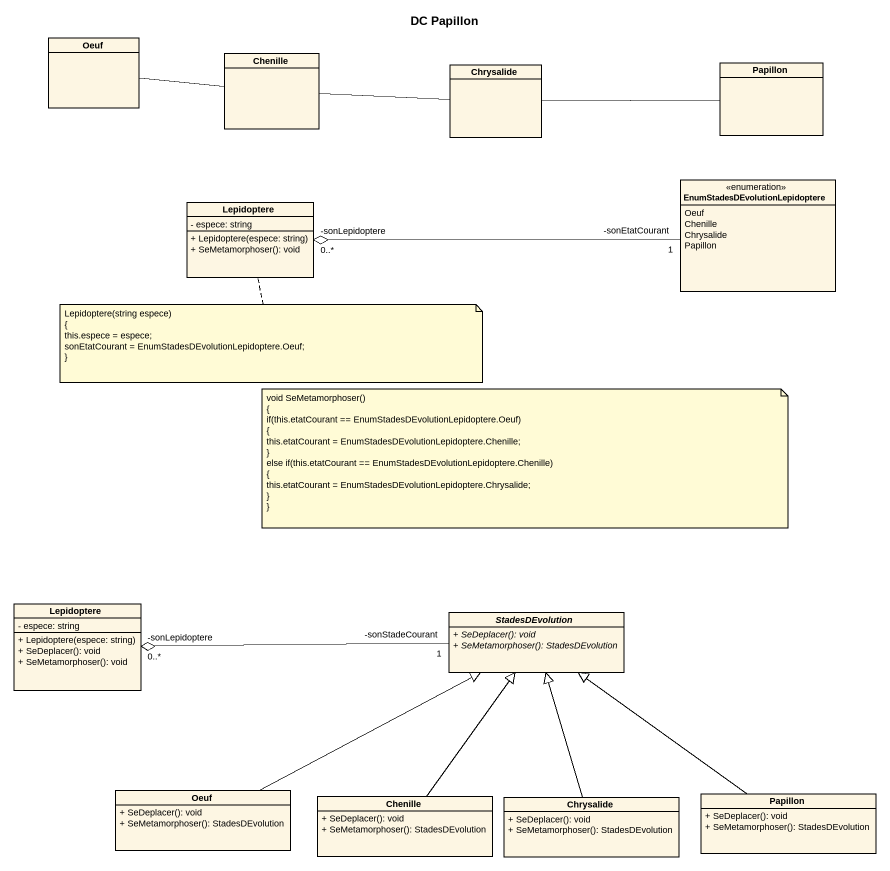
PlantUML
@startuml
title DC Papillon
hide circle
hide empty members
skinparam classAttributeIconSize 0
class Oeuf
class Chenille
class Chrysalide
class Papillon
enum "EnumStadesDEvolutionLepidoptere" as EnumStadesDEvolutionLepidopt {
  Oeuf
  Chenille
  Chrysalide
  Papillon
}
class Lepidoptere {
  - espece: string
  + Lepidoptere(espece: string)
  + SeMetamorphoser(): void
}
class "Lepidoptere" as Lepidoptere_2 {
  - espece: string
  + Lepidoptere(espece: string)
  + SeDeplacer(): void
  + SeMetamorphoser(): void
}
abstract class StadesDEvolution {
  {abstract} + SeDeplacer(): void
  {abstract} + SeMetamorphoser(): StadesDEvolution
}
class "Oeuf" as Oeuf_2 {
  + SeDeplacer(): void
  + SeMetamorphoser(): StadesDEvolution
}
class "Chenille" as Chenille_2 {
  + SeDeplacer(): void
  + SeMetamorphoser(): StadesDEvolution
}
class "Chrysalide" as Chrysalide_2 {
  + SeDeplacer(): void
  + SeMetamorphoser(): StadesDEvolution
}
class "Papillon" as Papillon_2 {
  + SeDeplacer(): void
  + SeMetamorphoser(): StadesDEvolution
}
Oeuf -right- Chenille
Chenille -right- Chrysalide
Chrysalide -right- Papillon
EnumStadesDEvolutionLepidopt "-sonEtatCourant\n1" -left-o "-sonLepidoptere\n0..*" Lepidoptere
StadesDEvolution "-sonStadeCourant\n1" -left-o "-sonLepidoptere\n0..*" Lepidoptere_2
Oeuf_2 -right-|> StadesDEvolution
Chenille_2 -up-|> StadesDEvolution
Chrysalide_2 -up-|> StadesDEvolution
Papillon_2 -up-|> StadesDEvolution
note bottom of Lepidoptere
  Lepidoptere(string espece)
  {
  this.espece = espece;
  sonEtatCourant = EnumStadesDEvolutionLepidoptere.Oeuf;
  ~}
end note
note as N2
  void SeMetamorphoser()
  {
  if(this.etatCourant == EnumStadesDEvolutionLepidoptere.Oeuf)
  {
  this.etatCourant = EnumStadesDEvolutionLepidoptere.Chenille;
  ~}
  else if(this.etatCourant == EnumStadesDEvolutionLepidoptere.Chenille)
  {
  this.etatCourant = EnumStadesDEvolutionLepidoptere.Chrysalide;
  ~}
  ~}
end note
@enduml
